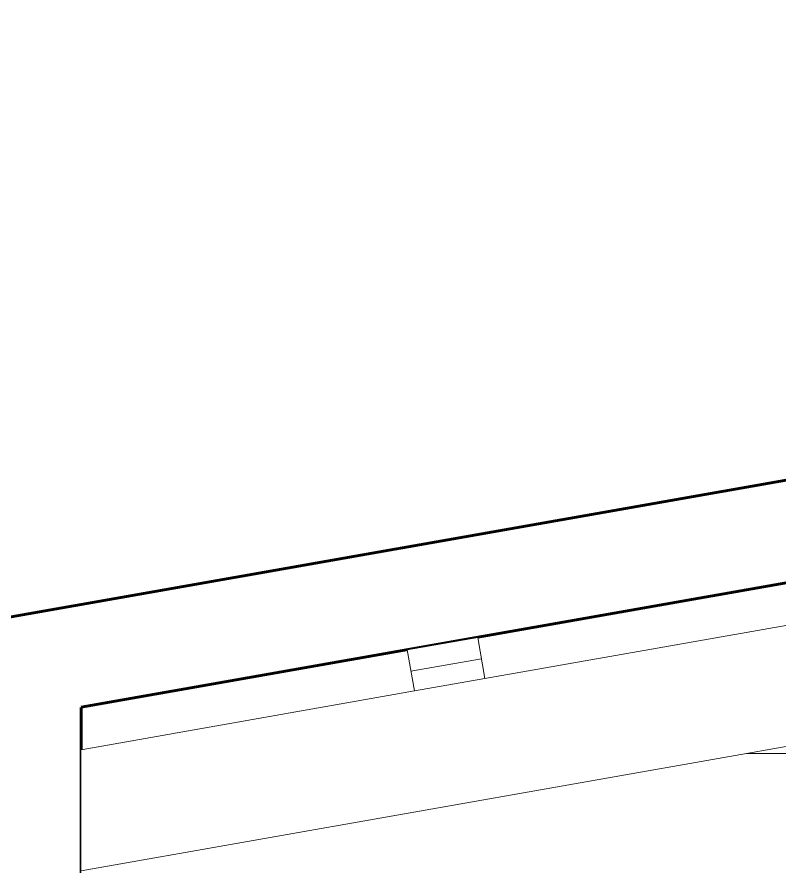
# Model space of a CAD drawing. Header units: metres. Extents: x 48 to 635, y -15 to 39.
# Drawn here: x 421.412 to 422.052, y -11.856 to -11.139 of the extents above; entities that cross this region are included whole.
import ezdxf

# ---------------------------------------------------------------- set-up
doc = ezdxf.new("R2010")
doc.units = ezdxf.units.M
doc.header["$MEASUREMENT"] = 0
doc.linetypes.add('Wipeout_Contour', pattern=[1, 0, -1])
for name, color, linetype in [('Interior - Furniture', 7, 'Continuous'), ('Shell - Roof', 7, 'Continuous'), ('Structural - Bearing', 7, 'Continuous')]:
    doc.layers.add(name, color=color, linetype=linetype)

msp = doc.modelspace()

# ---------------------------------------------------------------- wipeouts: each hides what was drawn before it
at = {"color": 254, "linetype": 'Wipeout_Contour', "lineweight": 0, "ltscale": 8464.671719}
msp.add_wipeout([(424.63622, -11.15826), (421.46622, -11.71746), (421.46622, -11.75304), (421.7454, -11.70382), (421.73932, -11.66935), (421.79841, -11.65893), (421.80449, -11.6934), (422.63173, -11.54753), (422.62565, -11.51306), (422.68474, -11.50264), (422.69082, -11.53711), (423.51806, -11.39125), (423.51198, -11.35678), (423.57107, -11.34636), (423.57715, -11.38083), (424.40438, -11.23496), (424.39831, -11.2005), (424.45739, -11.19008), (424.46347, -11.22455), (424.63622, -11.19409)], dxfattribs=at).dxf.layer = 'Structural - Bearing'

# ---------------------------------------------------------------- next in the draw order: wipeouts: each hides what was drawn before it
at = {"color": 254, "linetype": 'Wipeout_Contour', "lineweight": 0, "ltscale": 1269.667052}
msp.add_wipeout([(423.82377, -11.43889), (422.02381, -11.75627), (423.82377, -11.75627)], dxfattribs=at).dxf.layer = 'Structural - Bearing'
at = {"color": 254, "linetype": 'Wipeout_Contour', "lineweight": 0, "ltscale": 1685.815116}
msp.add_wipeout([(421.01622, -11.79684), (421.01622, -14.80127), (421.46622, -14.80127), (421.46622, -11.71746)], dxfattribs=at).dxf.layer = 'Structural - Bearing'

# ---------------------------------------------------------------- next in the draw order: linework, layer by layer
at = {"layer": 'Structural - Bearing', "color": 7, "linetype": 'Continuous', "lineweight": 60}
msp.add_line((421.46622, -11.71746), (421.46622, -11.85627), dxfattribs=at)

# ---------------------------------------------------------------- next in the draw order: wipeouts: each hides what was drawn before it
at = {"color": 254, "linetype": 'Wipeout_Contour', "lineweight": 0, "ltscale": 2572.874289}
msp.add_wipeout([(428.71669, -10.3523), (419.61622, -11.95764), (419.61622, -12.0438), (428.71669, -10.43846), (437.63622, -12.01188), (437.63622, -11.92572)], dxfattribs=at).dxf.layer = 'Shell - Roof'

# ---------------------------------------------------------------- next in the draw order: linework, layer by layer
at = {"layer": 'Shell - Roof', "color": 7, "linetype": 'Continuous', "lineweight": 60}
msp.add_line((424.63622, -11.15826), (421.46622, -11.71746), dxfattribs=at)
at = {"layer": 'Shell - Roof', "color": 7, "linetype": 'Continuous', "lineweight": 60, "flags": 128}
msp.add_lwpolyline([(437.63622, -11.92572), (428.71669, -10.3523), (419.61622, -11.95764)], dxfattribs=at)

# ---------------------------------------------------------------- next in the draw order: wipeouts: each hides what was drawn before it
at = {"color": 254, "linetype": 'Wipeout_Contour', "lineweight": 0, "ltscale": 2115.393218}
msp.add_wipeout([(421.46622, -11.85627), (424.63622, -11.85627), (424.63622, -11.75627), (422.02381, -11.75627), (421.46622, -11.85459)], dxfattribs=at).dxf.layer = 'Interior - Furniture'

# ---------------------------------------------------------------- next in the draw order: wipeouts: each hides what was drawn before it
at = {"color": 254, "linetype": 'Wipeout_Contour', "lineweight": 0, "ltscale": 1692.833996}
msp.add_wipeout([(421.46622, -11.75304), (421.46622, -11.85459), (424.63622, -11.29563), (424.63622, -11.19409)], dxfattribs=at).dxf.layer = 'Interior - Furniture'

# ---------------------------------------------------------------- next in the draw order: linework, layer by layer
at = {"layer": 'Interior - Furniture', "color": 134, "linetype": 'Continuous', "lineweight": 18}
for p, q in [((422.02381, -11.75627), (423.82377, -11.43889)), ((422.63173, -11.54753), (421.80449, -11.6934)), ((421.7454, -11.70382), (421.46622, -11.75304)), ((422.02381, -11.75627), (421.46622, -11.85459)), ((423.82377, -11.75627), (422.02381, -11.75627))]:
    msp.add_line(p, q, dxfattribs=at)

# ---------------------------------------------------------------- next in the draw order: wipeouts: each hides what was drawn before it
at = {"color": 254, "linetype": 'Wipeout_Contour', "lineweight": 0, "ltscale": 1687.735322}
msp.add_wipeout([(421.7454, -11.70382), (421.80449, -11.6934), (421.79841, -11.65893), (421.73932, -11.66935)], dxfattribs=at).dxf.layer = 'Interior - Furniture'

# ---------------------------------------------------------------- next in the draw order: hatches: boundary and pattern name
at = {"layer": 'Interior - Furniture', "linetype": 'Continuous', "lineweight": 13, "true_color": 0xbf927d}
h = msp.add_hatch(dxfattribs=at)
h.set_pattern_fill('Wood_0001', color=33, style=0, pattern_type=2)
h.set_pattern_definition([(10, (362.457736, -14.601266), (-0.007814168, 0.044316348), [])])
h.paths.add_polyline_path([(421.7454, -11.70382), (421.80449, -11.6934), (421.79841, -11.65893), (421.73932, -11.66935)])

# ---------------------------------------------------------------- next in the draw order: linework, layer by layer
at = {"layer": 'Interior - Furniture', "color": 104, "linetype": 'Continuous', "lineweight": 20, "true_color": 0x029e21}
for p, q in [((421.79841, -11.65893), (421.73932, -11.66935)), ((421.79841, -11.65893), (421.80449, -11.6934)), ((421.73932, -11.66935), (421.7454, -11.70382)), ((421.80449, -11.6934), (421.7454, -11.70382))]:
    msp.add_line(p, q, dxfattribs=at)

doc.saveas('drawing.dxf')
